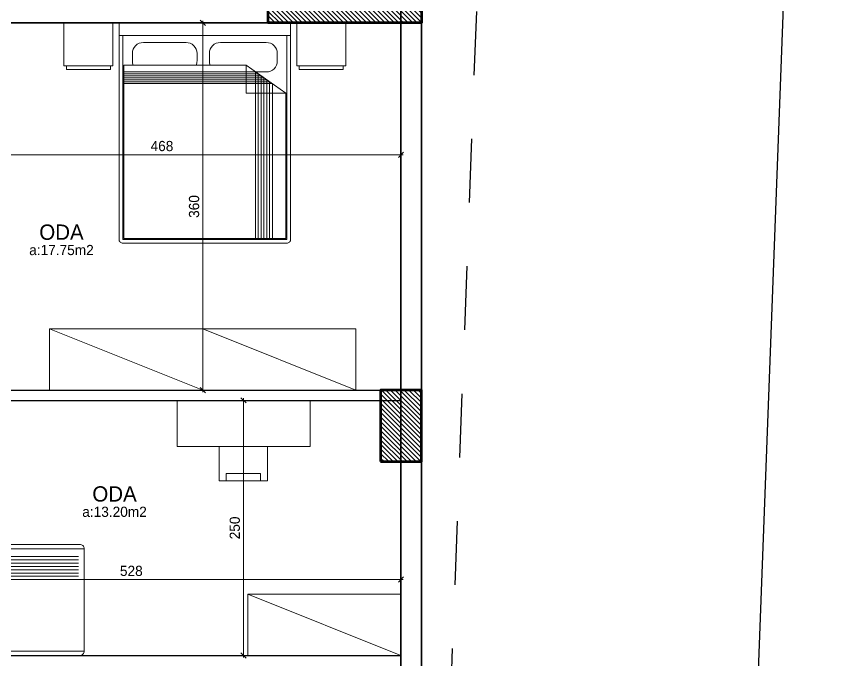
# Model space of a CAD drawing. Header units: centimetres. Extents: x 562865 to 1310255, y -148070 to 32737.
# Drawn here: x 658571 to 659377, y -26094 to -25463 of the extents above; entities that cross this region are included whole.
import ezdxf
from ezdxf.enums import TextEntityAlignment as Align

# ---------------------------------------------------------------- set-up
doc = ezdxf.new("R2010")
doc.units = ezdxf.units.CM
doc.header["$LTSCALE"] = 2.5
doc.linetypes.add('DASHED', pattern=[0.25, 0.125, -0.125])
doc.layers.get('0').update_dxf_attribs({"color": 86})
for name, color, linetype in [('alan', 7, 'Continuous'), ('mahal', 7, 'Continuous'), ('TARAMA KOLON', 252, 'Continuous')]:
    doc.layers.add(name, color=color, linetype=linetype)
for name, color, linetype, lineweight in [('DUVAR', 4, 'Continuous', 30), ('GÖRÜNÜŞLER', 96, 'Continuous', 25), ('iç ölçü', 106, 'Continuous', 18), ('kolon', 1, 'Continuous', 53), ('TEFRIS', 33, 'Continuous', 0)]:
    doc.layers.add(name, color=color, linetype=linetype, lineweight=lineweight)
doc.styles.add('PINAR', font='comic.ttf')
doc.dimstyles.new('TEMİZ ÖLÇÜ', dxfattribs={"dimtxt": 10, "dimasz": 5, "dimexe": 1.8, "dimexo": 0.625, "dimgap": 3, "dimtad": 1, "dimdec": 0, "dimrnd": 0.5, "dimzin": 1, "dimdsep": 46, "dimtxsty": 'PINAR', "dimblk": 'OBLIQUE', "dimcen": 0.9, "dimdle": 2, "dimclrd": 256, "dimclre": 256, "dimclrt": 7, "dimadec": 0, "dimazin": 0, "dimtfac": 1, "dimtdec": 0, "dimtofl": 0, "dimtmove": 2, "dimatfit": 2, "dimfxl": 10, "dimfxlon": 1, "dimlwd": -1, "dimlwe": -1, "dimarcsym": 0})

# ---------------------------------------------------------------- blocks, each defined once
blk = doc.blocks.new('WRTGHBWSTH')
at = {"layer": 'GÖRÜNÜŞLER', "color": 251, "linetype": 'DASHED', "ltscale": 200}
blk.add_lwpolyline([(643861.98, 7102.97), (643152.29, 7181.95), (642309.98, 7155.3), (641146.47, 7079.75), (639025.07, 6992.13), (638997.86, 4472.72), (643762.88, 4472.72)], close=True, dxfattribs=at)
blk = doc.blocks.new('_Oblique')
at = {"color": 0, "linetype": 'ByBlock', "lineweight": -2}
blk.add_line((-0.5, -0.5), (0.5, 0.5), dxfattribs=at)
blk = doc.blocks.new('*D3203')
at = {"layer": 'Defpoints', "color": 0}
for p in [(658787.6, -25839.39), (658787.6, -26089.39), (658793.44, -26089.39)]:
    blk.add_point(p, dxfattribs=at)
at = {"layer": 'iç ölçü'}
for p, q in [((658788.22, -25839.39), (658795.24, -25839.39)), ((658793.44, -25837.39), (658793.44, -26091.39)), ((658788.22, -26089.39), (658795.24, -26089.39))]:
    blk.add_line(p, q, dxfattribs=at)
at = {"layer": 'iç ölçü', "linetype": 'ByBlock', "xscale": 5, "yscale": 5, "zscale": 5}
for p, rotation in [((658793.44, -25839.39), 90), ((658793.44, -26089.39), 270)]:
    blk.add_blockref('_Oblique', p, dxfattribs=dict(at, rotation=rotation))
at = {"layer": 'iç ölçü', "color": 7, "insert": (658784.96, -25964.39), "char_height": 10, "attachment_point": 5, "rotation": 90, "style": 'PINAR'}
blk.add_mtext('250', dxfattribs=at)
blk = doc.blocks.new('*D3204')
at = {"layer": 'Defpoints', "color": 0}
for p in [(658419.6, -26009.39), (658947.64, -26009.39), (658947.64, -26015)]:
    blk.add_point(p, dxfattribs=at)
at = {"layer": 'iç ölçü'}
for p, q in [((658419.6, -26010.01), (658419.6, -26016.8)), ((658947.64, -26010.01), (658947.64, -26016.8)), ((658417.6, -26015), (658949.64, -26015))]:
    blk.add_line(p, q, dxfattribs=at)
at = {"layer": 'iç ölçü', "linetype": 'ByBlock', "xscale": 5, "yscale": 5, "zscale": 5, "rotation": 180}
blk.add_blockref('_Oblique', (658419.6, -26015), dxfattribs=at)
at = {"layer": 'iç ölçü', "linetype": 'ByBlock', "xscale": 5, "yscale": 5, "zscale": 5}
blk.add_blockref('_Oblique', (658947.64, -26015), dxfattribs=at)
at = {"layer": 'iç ölçü', "color": 7, "insert": (658683.62, -26006.57), "char_height": 10, "attachment_point": 5, "style": 'PINAR'}
blk.add_mtext('528', dxfattribs=at)
blk = doc.blocks.new('*D3205')
at = {"layer": 'Defpoints', "color": 0}
for p in [(658749.22, -25469.39), (658753.6, -25469.39), (658749.22, -25829.39)]:
    blk.add_point(p, dxfattribs=at)
at = {"layer": 'iç ölçü'}
for p, q in [((658749.84, -25469.39), (658755.4, -25469.39)), ((658753.6, -25831.39), (658753.6, -25467.39)), ((658749.84, -25829.39), (658755.4, -25829.39))]:
    blk.add_line(p, q, dxfattribs=at)
at = {"layer": 'iç ölçü', "linetype": 'ByBlock', "xscale": 5, "yscale": 5, "zscale": 5}
for p, rotation in [((658753.6, -25469.39), 90), ((658753.6, -25829.39), 270)]:
    blk.add_blockref('_Oblique', p, dxfattribs=dict(at, rotation=rotation))
at = {"layer": 'iç ölçü', "color": 7, "insert": (658745.09, -25649.39), "char_height": 10, "attachment_point": 5, "rotation": 90, "style": 'PINAR'}
blk.add_mtext('360', dxfattribs=at)
blk = doc.blocks.new('*D3206')
at = {"layer": 'Defpoints', "color": 0}
for p in [(658947.64, -25579.46), (658479.6, -25599.46), (658947.64, -25598.73)]:
    blk.add_point(p, dxfattribs=at)
at = {"layer": 'iç ölçü'}
for p, q in [((658947.64, -25588.73), (658947.64, -25600.53)), ((658477.6, -25598.73), (658949.64, -25598.73)), ((658479.6, -25598.84), (658479.6, -25596.93))]:
    blk.add_line(p, q, dxfattribs=at)
at = {"layer": 'iç ölçü', "linetype": 'ByBlock', "xscale": 5, "yscale": 5, "zscale": 5, "rotation": 180}
blk.add_blockref('_Oblique', (658479.6, -25598.73), dxfattribs=at)
at = {"layer": 'iç ölçü', "linetype": 'ByBlock', "xscale": 5, "yscale": 5, "zscale": 5}
blk.add_blockref('_Oblique', (658947.64, -25598.73), dxfattribs=at)
at = {"layer": 'iç ölçü', "color": 7, "insert": (658713.62, -25590.21), "char_height": 10, "attachment_point": 5, "style": 'PINAR'}
blk.add_mtext('468', dxfattribs=at)
blk = doc.blocks.new('Yatak-2a')
for p, q in [((-115, -35), (-115, 0)), ((-115, 0), (-75, 0)), ((-75, -35), (-75, 0)), ((75, 0), (115, 0)), ((75, -35), (75, 0)), ((115, -35), (115, 0)), ((-66.94, -176.94), (-66.94, -10.32)), ((66.94, -10.32), (66.94, -176.94)), ((-115, -35), (-75, -35)), ((-66.18, -176.18), (-66.18, -34.58)), ((-66.18, -34.58), (33.7, -34.58)), ((33.7, -34.58), (66.18, -57.51)), ((33.7, -57.51), (33.7, -34.58)), ((75, -35), (115, -35)), ((66.18, -57.51), (33.7, -57.51)), ((66.18, -57.51), (66.18, -176.18)), ((66.94, -176.94), (-66.94, -176.94)), ((66.18, -176.18), (-66.18, -176.18))]:
    blk.add_line(p, q)
at = {"color": 33}
for p, q in [((-70, 0), (70, 0)), ((-70, -10.32), (-70, 0)), ((70, 0), (70, -10.32)), ((-70, -176.94), (-70, -10.32)), ((70, -10.32), (-70, -10.32)), ((70, -10.32), (70, -176.94)), ((66.94, -180), (-66.94, -180))]:
    blk.add_line(p, q, dxfattribs=at)
at = {"color": 8}
for p, q in [((-15.36, -16.05), (-50.13, -16.05)), ((12.69, -16.05), (50.13, -16.05)), ((-59.11, -25.03), (-59.11, -31.14)), ((-6.38, -31.14), (-6.38, -25.03)), ((3.71, -31.14), (3.71, -25.03)), ((59.11, -25.03), (59.11, -31.14)), ((41.34, -39.97), (-66.18, -39.97)), ((41.34, -176.18), (41.34, -39.97)), ((50.13, -40.12), (41.55, -40.12)), ((43.64, -41.59), (-66.18, -41.59)), ((45.93, -43.21), (-66.18, -43.21)), ((48.22, -44.83), (-66.18, -44.83)), ((50.51, -46.45), (-66.18, -46.45)), ((43.64, -176.18), (43.64, -41.59)), ((45.93, -176.18), (45.93, -43.21)), ((48.22, -176.18), (48.22, -44.83)), ((50.51, -176.18), (50.51, -46.45)), ((52.81, -48.07), (-66.18, -48.07)), ((55.1, -49.68), (-66.18, -49.68)), ((52.81, -176.18), (52.81, -48.07)), ((55.1, -176.18), (55.1, -49.68))]:
    blk.add_line(p, q, dxfattribs=at)
at = {"color": 42}
for p, q in [((-113, -38.2), (-113, -35)), ((-77, -38.2), (-113, -38.2)), ((-77, -35), (-77, -38.2)), ((77, -38.2), (77, -35)), ((113, -38.2), (77, -38.2)), ((113, -35), (113, -38.2))]:
    blk.add_line(p, q, dxfattribs=at)
at = {"color": 8}
for centre, start, end in [((-50.13, -25.03), 89.99996, 180.00004), ((-15.36, -25.03), 359.99996, 90.00004), ((12.69, -25.03), 89.99996, 180.00004), ((50.13, -25.03), 359.99996, 90.00004), ((-50.13, -31.14), 179.99936, 202.51765), ((-15.36, -31.14), 337.48112, 359.99942), ((12.69, -31.14), 179.99936, 202.51765), ((50.13, -31.14), 269.99996, 0.00004)]:
    blk.add_arc(centre, 8.98, start, end, dxfattribs=at)
at = {"color": 33}
for centre, start, end in [((-66.94, -176.94), 179.99996, 270.00004), ((66.94, -176.94), 269.99996, 0.00004)]:
    blk.add_arc(centre, 3.06, start, end, dxfattribs=at)
blk = doc.blocks.new('G$C0735DA1E')
at = {"color": 42}
for p, q in [((0, 108.9), (0, 0)), ((8.51, 108.9), (0, 108.9)), ((8.51, 0), (8.51, 108.9)), ((217.8, 104.59), (42.74, 104.59)), ((42.74, 104.59), (42.74, 51.22)), ((42.74, 51.22), (75.09, 4.31)), ((75.09, 51.22), (42.74, 51.22)), ((75.09, 4.31), (75.09, 51.22)), ((10.29, 0), (0, 0)), ((75.09, 4.31), (217.8, 4.31))]:
    blk.add_line(p, q, dxfattribs=at)
for p, q in [((213.49, 108.9), (8.51, 108.9)), ((217.8, 4.31), (217.8, 104.59)), ((8.51, 0), (213.49, 0))]:
    blk.add_line(p, q)
at = {"color": 8}
for p, q in [((64.05, 96.98), (64.05, 52.43)), ((212.41, 96.98), (64.05, 96.98)), ((59.48, 90.51), (59.48, 52.43)), ((212.41, 90.51), (59.48, 90.51)), ((61.77, 93.74), (61.77, 52.43)), ((212.41, 93.74), (61.77, 93.74)), ((212.41, 80.8), (52.63, 80.8)), ((52.63, 80.8), (52.63, 52.43)), ((212.41, 84.04), (54.92, 84.04)), ((54.92, 84.04), (54.92, 52.43)), ((212.41, 87.27), (57.2, 87.27)), ((57.2, 87.27), (57.2, 52.43)), ((212.41, 77.57), (50.35, 77.57)), ((50.35, 77.57), (50.35, 52.43))]:
    blk.add_line(p, q, dxfattribs=at)
for centre, start, end in [((213.49, 104.59), 359.99996, 90.00004), ((213.49, 4.31), 269.99996, 0.00004)]:
    blk.add_arc(centre, 4.31, start, end)
for centre, radius, start, end in [((-392.71, 54.41), 405.93, 355.2981, 4.7019), ((30.01, 173.57), 87.79, 258.06799, 278.34062), ((417.07, 54.41), 370.41, 181.39769, 185.15396), ((30.01, -112.77), 135.13, 82.28082, 97.71918)]:
    blk.add_arc(centre, radius, start, end, dxfattribs=at)
blk = doc.blocks.new('G$C7B943698')
at = {"layer": 'TEFRIS'}
blk.add_lwpolyline([(41.29, 45.15), (41.29, 78.78), (88.6, 78.78), (88.6, 45.15)], dxfattribs=at)
for points in [[(48.1, 78.78), (81.62, 78.78), (81.62, 71.66), (48.1, 71.66)], [(0, 0), (130.27, 0), (130.27, 45.15), (0, 45.15)]]:
    blk.add_lwpolyline(points, close=True, dxfattribs=at)
blk = doc.blocks.new('SB')
at = {"layer": 'TARAMA KOLON'}
h = blk.add_hatch(dxfattribs=at)
h.set_pattern_fill('ANSI31', color=256, angle=7e-15)
h.paths.add_polyline_path([(655327.34, -25829.39), (655302.34, -25829.39), (655302.34, -25959.39), (655327.34, -25959.39)])
h.paths.add_polyline_path([(655437.34, -24424.14), (655477.34, -24424.14), (655477.34, -24494.14), (655437.34, -24494.14)])
h.paths.add_polyline_path([(655327.34, -25359.39), (655297.34, -25359.39), (655297.34, -25469.39), (655327.34, -25469.39)])
h.paths.add_polyline_path([(655327.34, -26079.39), (655327.34, -26109.39), (655257.34, -26109.39), (655257.34, -26079.39)])
h.paths.add_polyline_path([(654229.3, -24849.39), (654229.3, -24889.39), (654299.3, -24889.39), (654299.3, -24849.39)])
h.paths.add_polyline_path([(654269.3, -25899.39), (654229.3, -25899.39), (654229.3, -25829.39), (654269.3, -25829.39)])
h.paths.add_polyline_path([(654229.3, -25444.39), (654229.3, -25469.39), (654379.3, -25469.39), (654379.3, -25444.39)])
h.paths.add_polyline_path([(655112.34, -26369.39), (655142.34, -26369.39), (655142.34, -26429.39), (655112.34, -26429.39)])
h.paths.add_polyline_path([(654997.34, -26079.39), (654997.34, -26109.39), (654927.34, -26109.39), (654927.34, -26079.39)])
h.paths.add_polyline_path([(655437.34, -24889.39), (655467.34, -24889.39), (655467.34, -24829.39), (655437.34, -24829.39)])
h.paths.add_polyline_path([(655112.34, -26834.64), (655142.34, -26834.64), (655142.34, -26894.64), (655112.34, -26894.64)])
h.paths.add_polyline_path([(654787.34, -26369.39), (654817.34, -26369.39), (654817.34, -26429.39), (654787.34, -26429.39)])
h.paths.add_polyline_path([(655437.34, -26824.64), (655477.34, -26824.64), (655477.34, -26894.64), (655437.34, -26894.64)])
h.paths.add_polyline_path([(654299.3, -26369.39), (654299.3, -26409.39), (654229.3, -26409.39), (654229.3, -26369.39)])
h.paths.add_polyline_path([(654777.34, -26824.64), (654817.34, -26824.64), (654817.34, -26894.64), (654777.34, -26894.64)])
h.paths.add_polyline_path([(655437.34, -26369.39), (655467.34, -26369.39), (655467.34, -26429.39), (655437.34, -26429.39)])
h.paths.add_polyline_path([(655985.38, -25829.39), (656025.38, -25829.39), (656025.38, -25899.39), (655985.38, -25899.39)])
h.paths.add_polyline_path([(654927.34, -25959.39), (654927.34, -25359.39), (655177.34, -25359.39), (655177.34, -25389.39), (654952.35, -25389.39), (654952.35, -25729.39), (655177.34, -25729.39), (655177.34, -25754.39), (654952.34, -25754.39), (654952.34, -25934.39), (655177.34, -25934.39), (655177.34, -25959.39)])
h.paths.add_polyline_path([(654777.34, -24424.14), (654817.34, -24424.14), (654817.34, -24494.14), (654777.34, -24494.14)])
h.paths.add_polyline_path([(655985.38, -26824.64), (656025.38, -26824.64), (656025.38, -26894.64), (655985.38, -26894.64)])
h.paths.add_polyline_path([(654229.3, -24424.14), (654269.3, -24424.14), (654269.3, -24494.14), (654229.3, -24494.14)])
h.paths.add_polyline_path([(655107.34, -24424.14), (655147.34, -24424.14), (655147.34, -24494.14), (655107.34, -24494.14)])
h.paths.add_polyline_path([(655985.38, -24424.14), (656025.38, -24424.14), (656025.38, -24494.14), (655985.38, -24494.14)])
h.paths.add_polyline_path([(656025.38, -24849.39), (656025.38, -24889.39), (655955.38, -24889.39), (655955.38, -24849.39)])
h.paths.add_polyline_path([(654817.34, -24889.39), (654787.34, -24889.39), (654787.34, -24829.39), (654817.34, -24829.39)])
h.paths.add_polyline_path([(655114.84, -24849.39), (655139.84, -24849.39), (655139.84, -24999.39), (655114.84, -24999.39)])
h.paths.add_polyline_path([(656025.38, -26369.39), (656025.38, -26409.39), (655955.38, -26409.39), (655955.38, -26369.39)])
h.paths.add_polyline_path([(654229.3, -26824.64), (654269.3, -26824.64), (654269.3, -26894.64), (654229.3, -26894.64)])
h.paths.add_polyline_path([(656025.38, -25444.39), (656025.38, -25469.39), (655875.38, -25469.39), (655875.38, -25444.39)])
at = {"layer": 'kolon'}
for points in [[(654229.3, -25444.39), (654229.3, -25469.39), (654379.3, -25469.39), (654379.3, -25444.39)], [(654269.3, -25899.39), (654229.3, -25899.39), (654229.3, -25829.39), (654269.3, -25829.39)]]:
    blk.add_lwpolyline(points, close=True, dxfattribs=at)

msp = doc.modelspace()

# ---------------------------------------------------------------- linework, layer by layer
at = {"layer": 'DUVAR'}
for p, q in [((659248.98, -27395.64), (659377.02, -23997.06)), ((658967.64, -26894.64), (658967.64, -24424.14)), ((658967.64, -24424.14), (658967.64, -26894.64)), ((658947.64, -26874.64), (658947.64, -24444.14)), ((658947.64, -24444.14), (658947.64, -26874.64)), ((658269.6, -25469.39), (658967.64, -25469.39)), ((658967.64, -25469.39), (658269.6, -25469.39)), ((658409.6, -25829.39), (658947.64, -25829.39)), ((658409.6, -25839.39), (658947.64, -25839.39)), ((658419.6, -26089.39), (658947.64, -26089.39))]:
    msp.add_line(p, q, dxfattribs=at)
at = {"layer": 'TEFRIS'}
for points in [[(658753.57, -25829.39), (658753.57, -25769.39), (658603.57, -25769.39), (658603.57, -25829.39), (658753.57, -25829.39), (658603.57, -25769.39)], [(658903.57, -25829.39), (658903.57, -25769.39), (658753.57, -25769.39), (658753.57, -25829.39), (658903.57, -25829.39), (658753.57, -25769.39)], [(658947.64, -26089.39), (658947.64, -26029.39), (658797.64, -26029.39), (658797.64, -26089.39), (658947.64, -26089.39), (658797.64, -26029.39)]]:
    msp.add_lwpolyline(points, dxfattribs=at)

# ---------------------------------------------------------------- block references
at = {"layer": 'DUVAR'}
msp.add_blockref('WRTGHBWSTH', (15204.76, -31367.35), dxfattribs=at)
at = {"layer": 'iç ölçü', "xscale": -1, "rotation": 180}
msp.add_blockref('G$C7B943698', (658728.36, -25839.39), dxfattribs=at)
at = {"layer": 'TARAMA KOLON', "xscale": -1}
msp.add_blockref('SB', (1313196.95, 0), dxfattribs=at)
at = {"layer": 'TEFRIS', "xscale": 1.2, "yscale": 1.2, "zscale": 1.2}
msp.add_blockref('Yatak-2a', (658755.59, -25469.39), dxfattribs=at)
at = {"layer": 'TEFRIS'}
msp.add_blockref('G$C0735DA1E', (658419.6, -26089.39), dxfattribs=at)

# ---------------------------------------------------------------- texts
at = {"layer": 'alan', "style": 'PINAR'}
for s, p in [('a:17.75m2', (658615.22, -25697.04)), ('a:13.20m2', (658667.18, -25953.59))]:
    msp.add_text(s, height=10, dxfattribs=at).set_placement(p, align=Align.CENTER)
at = {"layer": 'mahal', "style": 'PINAR'}
for p in [(658615.22, -25682.04), (658667.18, -25938.59)]:
    msp.add_text('ODA', height=15, dxfattribs=at).set_placement(p, align=Align.CENTER)

# ---------------------------------------------------------------- dimensions: what is measured, and where the dimension line sits
at = {"layer": 'iç ölçü'}
for base, p1, p2, angle, picture, middle in [((658753.6, -25469.39), (658749.22, -25829.39), (658749.22, -25469.39), 90, '*D3205', (658745.09, -25649.39)), ((658947.64, -25598.73), (658479.6, -25599.46), (658947.64, -25579.46), 0, '*D3206', (658713.62, -25590.21)), ((658793.44, -26089.39), (658787.6, -25839.39), (658787.6, -26089.39), 90, '*D3203', (658784.96, -25964.39)), ((658947.64, -26015), (658419.6, -26009.39), (658947.64, -26009.39), 0, '*D3204', (658683.62, -26006.57))]:
    dim = msp.add_linear_dim(base=base, p1=p1, p2=p2, angle=angle, dimstyle='TEMİZ ÖLÇÜ', dxfattribs=at)
    dim.commit()
    dim.dimension.update_dxf_attribs({"geometry": picture, "text_midpoint": middle})

doc.saveas('drawing.dxf')
